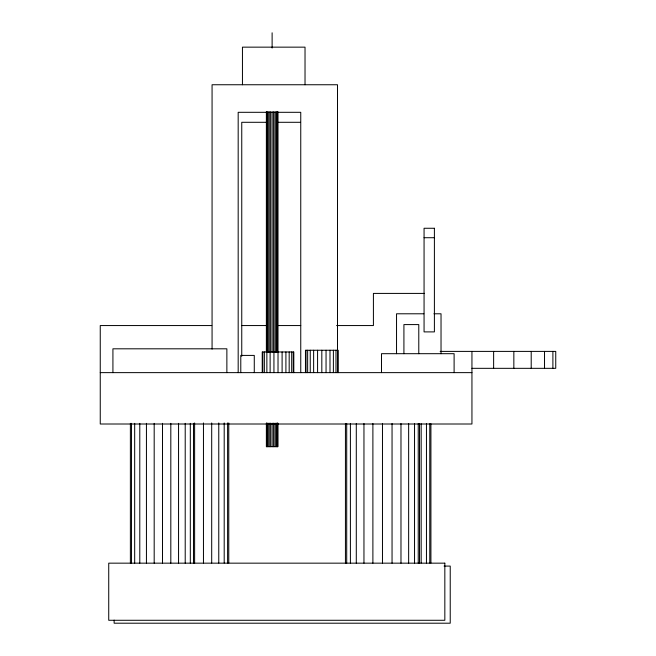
<?xml version="1.0" encoding="UTF-8"?>
<svg xmlns="http://www.w3.org/2000/svg" width="656" height="656" viewBox="0 0 656 656"><rect width="100%" height="100%" fill="white"/><g stroke="black" fill="none" stroke-linecap="round" stroke-linejoin="round"><path stroke-width="0.98" d="M267.025 122.295L241.752 122.295L241.752 356.282M278.144 122.295L300.374 122.295M424.063 237.718L434.395 237.718M424.522 293.412L373.412 293.412L373.412 325.556L336.577 325.556M423.833 313.789L396.536 313.789L396.536 353.691M433.944 313.789L441.029 313.789L441.029 353.691M211.765 325.556L100.253 325.556L100.253 424.006L471.943 424.006L471.943 351.395M241.433 325.556L267.008 325.556M278.267 325.556L300.776 325.556M440.143 351.395L555.747 351.395L555.747 368.328L471.943 368.328M100.253 372.633L471.943 372.633M444.079 566.087L450.229 566.087L450.229 623.2L114.128 623.2L114.128 620.141M552.893 351.395L552.893 368.328M544.521 351.395L544.521 368.328M531.204 351.395L531.204 368.328M513.845 351.395L513.845 368.328M493.632 351.395L493.632 368.328M454.108 372.633L454.108 353.691L381.497 353.691L381.497 372.633M430.918 423.727L430.918 563.012M429.778 423.727L429.778 563.012M426.457 423.727L426.457 563.012M421.168 423.727L421.168 563.012M419.496 423.546L419.496 563.16M418.782 353.691L418.782 324.589L403.916 324.589L403.916 353.691M418.233 423.546L418.233 563.16M414.535 423.546L414.535 563.16M408.647 423.546L408.647 563.16M400.98 423.546L400.98 563.16M392.05 423.546L392.05 563.16M382.473 423.546L382.473 563.16M372.887 423.546L372.887 563.16M363.957 423.546L363.957 563.16M356.29 423.546L356.29 563.16M350.402 423.546L350.402 563.16M346.704 423.546L346.704 563.16M345.441 423.546L345.441 563.16M338.176 372.633L338.176 350.247L305.458 350.247L305.458 372.633M337.619 350.247L337.619 372.633M337.496 351.116L337.496 84.747L212.068 84.747L212.068 349.107M335.987 350.247L335.987 372.633M333.387 350.247L333.387 372.633M329.993 350.247L329.993 372.633M326.048 350.247L326.048 372.633M321.817 350.247L321.817 372.633M317.578 350.247L317.578 372.633M313.634 350.247L313.634 372.633M310.247 350.247L310.247 372.633M307.648 350.247L307.648 372.633M306.016 350.247L306.016 372.633M305.024 84.747L305.024 47.15L242.449 47.15L242.449 84.747M300.751 372.633L300.751 112.307L238.177 112.307L238.177 372.633M293.806 372.633L293.806 351.969L262.236 351.969L262.236 372.633M293.265 351.969L293.265 372.633M291.69 351.969L291.69 372.633M289.181 351.969L289.181 372.633M285.909 351.969L285.909 372.633M282.105 351.969L282.105 372.633M278.021 351.969L278.021 372.633M277.857 111.692L277.857 352.436M277.857 423.12L277.857 446.687L266.369 446.687L266.369 423.12M277.66 111.692L277.66 352.436M277.66 423.12L277.66 446.687M277.086 111.692L277.086 352.436M277.086 423.12L277.086 446.687M276.176 111.692L276.176 352.436M276.176 423.12L276.176 446.687M274.987 111.692L274.987 352.436M274.987 423.12L274.987 446.687M273.937 351.969L273.937 372.633M273.601 111.692L273.601 352.436M273.601 423.12L273.601 446.687M272.117 32.8L272.117 48.052M272.117 111.692L272.117 352.436M272.117 423.12L272.117 446.687M270.625 111.692L270.625 352.436M270.625 423.12L270.625 446.687M270.124 351.969L270.124 372.633M269.239 111.692L269.239 352.436M269.239 423.12L269.239 446.687M268.05 111.692L268.05 352.436M268.05 423.12L268.05 446.687M267.14 111.692L267.14 352.436M267.14 423.12L267.14 446.687M266.861 351.969L266.861 372.633M266.566 111.692L266.566 352.436M266.566 423.12L266.566 446.687M266.369 111.692L266.369 352.436M264.352 351.969L264.352 372.633M262.769 351.969L262.769 372.633M254.274 372.633L254.274 355.413L240.785 355.413L240.785 372.633M228.772 422.948L228.772 563.012M227.607 422.948L227.607 563.012M226.869 372.633L226.869 348.812L112.922 348.812L112.922 372.633M224.196 422.948L224.196 563.012M218.768 422.948L218.768 563.012M211.699 422.948L211.699 563.012M203.458 422.948L203.458 563.012M194.619 422.948L194.619 563.16M193.52 423.35L193.52 563.16M190.314 423.35L190.314 563.16M185.213 423.35L185.213 563.16M178.555 423.35L178.555 563.16M170.814 423.35L170.814 563.16M162.499 423.35L162.499 563.16M154.185 423.35L154.185 563.16M146.436 423.35L146.436 563.16M139.785 423.35L139.785 563.16M134.677 423.35L134.677 563.16M131.471 423.35L131.471 563.16M130.38 423.35L130.38 563.16M434.395 228.263L424.063 228.263L424.063 331.895L434.395 331.895L434.395 228.263M444.834 563.16L108.732 563.16L108.732 620.281L444.834 620.281L444.834 563.16"/></g></svg>
